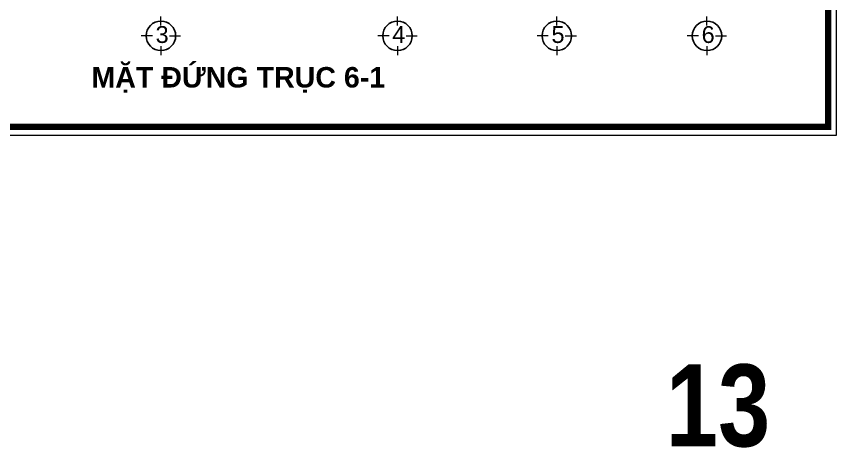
# Model space of a CAD drawing. Header units: millimetres. Extents: x 615730 to 2792744, y 139412 to 597571.
# Drawn here: x 1380001 to 1398026, y 278068 to 287548 of the extents above; entities that cross this region are included whole.
import ezdxf
from ezdxf.enums import TextEntityAlignment as Align

# ---------------------------------------------------------------- set-up
doc = ezdxf.new("R2010")
doc.units = ezdxf.units.MM
doc.header["$MEASUREMENT"] = 0
doc.layers.get('0').update_dxf_attribs({"lineweight": 5})
for name, color, linetype, lineweight in [('0.1(9)', 9, 'Continuous', 13), ('0.10_Thay', 5, 'Continuous', 20), ('thay', 7, 'Continuous', 15)]:
    doc.layers.add(name, color=color, linetype=linetype, lineweight=lineweight)
for name, color, linetype in [('H', 252, 'Continuous'), ('noi that', 29, 'Continuous'), ('TEXT', 2, 'Continuous')]:
    doc.layers.add(name, color=color, linetype=linetype)
doc.styles.add('H280', font='', dxfattribs={"height": 200})
doc.styles.add('KT OZON', font='', dxfattribs={"height": 200})
doc.styles.add('lyrichs', font='', dxfattribs={"width": 1.25})
doc.styles.get("Standard").update_dxf_attribs({"font": ''})
doc.styles.get('H280').set_extended_font_data('VNI-Avo')
doc.styles.get('KT OZON').set_extended_font_data('VNI-Helve')
doc.styles.get('lyrichs').set_extended_font_data('.VnHelvetInsH', bold=True)
doc.styles.get('Standard').set_extended_font_data('VNI-Avo')

# ---------------------------------------------------------------- blocks, each defined once
blk = doc.blocks.new('TRUC 1')
at = {"ltscale": 50}
blk.add_circle((0, -9525), 8572, dxfattribs=at)
at = {"layer": '0.1(9)', "ltscale": 50}
for p, q in [((0, -3572), (0, 1782)), ((-4942, -9525), (-11427, -9525)), ((4942, -9525), (11427, -9525)), ((0, -15478), (0, -20832))]:
    blk.add_line(p, q, dxfattribs=at)
at = {"layer": 'TEXT', "ltscale": 50, "style": 'H280'}
blk.add_attdef('1', text='', height=10478, dxfattribs=at).set_placement((-214, -4892), align=Align.CENTER)

msp = doc.modelspace()

# ---------------------------------------------------------------- linework, layer by layer
at = {"layer": 'H', "const_width": 138.2, "elevation": 13.1}
msp.add_lwpolyline([(1370839.2, 285120.6), (1397842, 285120.6), (1397842, 304105.6), (1370839.2, 304105.6)], close=True, dxfattribs=at)
at = {"layer": 'thay', "linetype": 'Continuous', "elevation": 13.1}
msp.add_lwpolyline([(1370654.8, 284936.3), (1398026.4, 284936.3), (1398026.4, 304289.9), (1370654.8, 304289.9)], close=True, dxfattribs=at)

# ---------------------------------------------------------------- block references
at = {"layer": 'noi that', "lineweight": -2, "ltscale": 10}
ref = msp.add_blockref('TRUC 1', (1383176.4, 286761, 13.1), dxfattribs=dict(at, xscale=0.03778148023411632, yscale=0.03778148023411632, zscale=0.03778148023411632, rotation=180))
ref.add_attrib('1', '3', dxfattribs={"layer": 'TEXT', "color": 3, "ltscale": 50, "height": 370.2, "style": 'KT OZON'}).set_placement((1383203.1, 286964, 13.1), align=Align.CENTER)
ref = msp.add_blockref('TRUC 1', (1388376.9, 286761, 13.1), dxfattribs=dict(at, xscale=0.03778148023411632, yscale=0.03778148023411632, zscale=0.03778148023411632, rotation=180))
ref.add_attrib('1', '4', dxfattribs={"layer": 'TEXT', "color": 3, "ltscale": 50, "height": 370.2, "style": 'KT OZON'}).set_placement((1388403.6, 286964, 13.1), align=Align.CENTER)
ref = msp.add_blockref('TRUC 1', (1391876.7, 286761, 13.1), dxfattribs=dict(at, xscale=0.03778148023411632, yscale=0.03778148023411632, zscale=0.03778148023411632, rotation=180))
ref.add_attrib('1', '5', dxfattribs={"layer": 'TEXT', "color": 3, "ltscale": 50, "height": 370.2, "style": 'KT OZON'}).set_placement((1391903.4, 286964, 13.1), align=Align.CENTER)
ref = msp.add_blockref('TRUC 1', (1395176.7, 286761, 13.1), dxfattribs=dict(at, xscale=0.03778148023411632, yscale=0.03778148023411632, zscale=0.03778148023411632, rotation=180))
ref.add_attrib('1', '6', dxfattribs={"layer": 'TEXT', "color": 3, "ltscale": 50, "height": 370.2, "style": 'KT OZON'}).set_placement((1395203.4, 286964, 13.1), align=Align.CENTER)

# ---------------------------------------------------------------- texts
at = {"layer": '0.10_Thay', "insert": (1394274.9, 278068.1), "char_height": 1800, "width": 79177.8, "attachment_point": 7}
msp.add_mtext('{\\fVNI-Helve-Condense|b1|i0|c0|p2;13}', dxfattribs=at)
at = {"layer": 'TEXT', "style": 'lyrichs'}
msp.add_text('MÆT ®øng trôc 6-1', height=450, dxfattribs=at).set_placement((1384877.9, 285984.6, 13.1), align=Align.CENTER)

doc.saveas('drawing.dxf')
